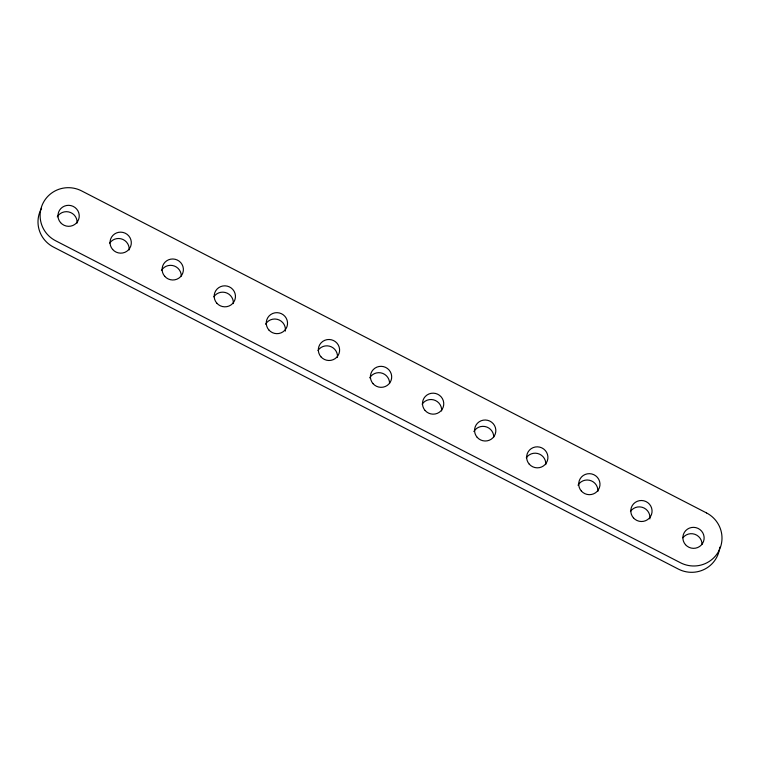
<?xml version="1.0" encoding="UTF-8"?>
<svg xmlns="http://www.w3.org/2000/svg" width="760" height="760" viewBox="0 0 760 760"><rect width="100%" height="100%" fill="white"/><g stroke="black" fill="none" stroke-linecap="round" stroke-linejoin="round"><path stroke-width="1.14" d="M719.758 547.153A28.538 28.101 18.4 0 1 678.395 569.097L53.504 247.085A28.538 28.101 18.4 0 1 41.553 208.306M682.898 537.776A10.659 10.488 18.4 0 1 702.031 544.454M630.439 511.48A10.659 10.488 18.4 0 1 649.847 518.928M578.008 485.203A10.659 10.488 18.4 0 1 597.854 491.444M526.29 457.805A10.659 10.488 18.4 0 1 545.775 464.607M473.86 431.537A10.659 10.488 18.4 0 1 493.734 437.114M422.142 404.139A10.659 10.488 18.4 0 1 441.626 410.941M369.712 377.862A10.659 10.488 18.4 0 1 389.585 383.439M317.984 350.464A10.659 10.488 18.4 0 1 337.478 357.266M265.563 324.197A10.659 10.488 18.4 0 1 285.332 331.084M213.835 296.799A10.659 10.488 18.4 0 1 233.329 303.601M161.414 270.522A10.659 10.488 18.4 0 1 181.288 276.099M109.687 243.133A10.659 10.488 18.4 0 1 129.181 249.926M57.266 216.857A10.659 10.488 18.4 0 1 77.102 223.089M706.496 512.914L81.605 190.902A28.538 28.101 18.4 0 0 43.244 202.758A28.538 28.101 18.4 0 0 55.603 240.749L680.504 562.77A28.538 28.101 18.4 0 0 718.865 550.914A28.538 28.101 18.4 0 0 706.496 512.914M685.472 544.663A10.659 10.488 18.4 0 0 703.561 541.348A10.659 10.488 18.4 0 0 691.467 527.516A10.659 10.488 18.4 0 0 685.472 544.663M633.403 517.826A10.659 10.488 18.4 0 0 651.491 514.52A10.659 10.488 18.4 0 0 639.397 500.678A10.659 10.488 18.4 0 0 633.403 517.826M581.324 490.998A10.659 10.488 18.4 0 0 599.412 487.683A10.659 10.488 18.4 0 0 587.318 473.841A10.659 10.488 18.4 0 0 581.324 490.998M529.255 464.16A10.659 10.488 18.4 0 0 547.342 460.845A10.659 10.488 18.4 0 0 535.239 447.003A10.659 10.488 18.4 0 0 529.255 464.16M477.175 437.323A10.659 10.488 18.4 0 0 495.264 434.017A10.659 10.488 18.4 0 0 483.17 420.175A10.659 10.488 18.4 0 0 477.175 437.323M425.106 410.495A10.659 10.488 18.4 0 0 443.184 407.18A10.659 10.488 18.4 0 0 431.091 393.338A10.659 10.488 18.4 0 0 425.106 410.495M373.027 383.658A10.659 10.488 18.4 0 0 391.115 380.342A10.659 10.488 18.4 0 0 379.022 366.5A10.659 10.488 18.4 0 0 373.027 383.658M320.948 356.82A10.659 10.488 18.4 0 0 339.036 353.505A10.659 10.488 18.4 0 0 326.942 339.663A10.659 10.488 18.4 0 0 320.948 356.82M268.878 329.983A10.659 10.488 18.4 0 0 286.966 326.676A10.659 10.488 18.4 0 0 274.873 312.835A10.659 10.488 18.4 0 0 268.878 329.983M216.799 303.154A10.659 10.488 18.4 0 0 234.887 299.839A10.659 10.488 18.4 0 0 222.794 285.998A10.659 10.488 18.4 0 0 216.799 303.154M164.73 276.317A10.659 10.488 18.4 0 0 182.818 273.001A10.659 10.488 18.4 0 0 170.715 259.16A10.659 10.488 18.4 0 0 164.73 276.317M112.651 249.48A10.659 10.488 18.4 0 0 130.739 246.164A10.659 10.488 18.4 0 0 118.645 232.322A10.659 10.488 18.4 0 0 112.651 249.48M60.581 222.642A10.659 10.488 18.4 0 0 78.669 219.336A10.659 10.488 18.4 0 0 66.566 205.494A10.659 10.488 18.4 0 0 60.581 222.642"/></g></svg>
